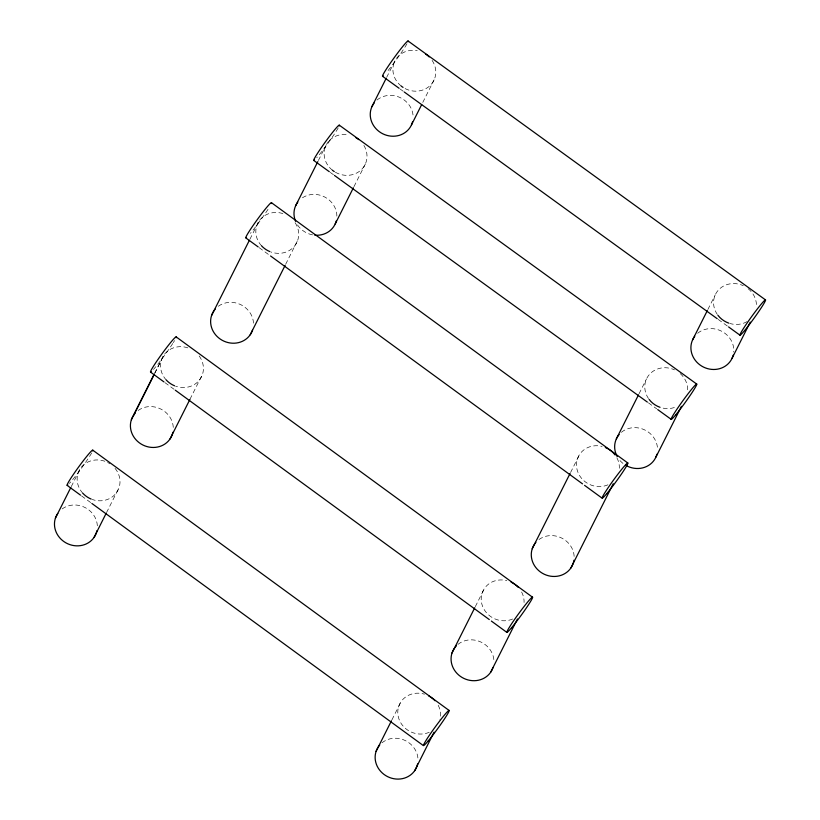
<?xml version="1.0" encoding="UTF-8"?>
<svg xmlns="http://www.w3.org/2000/svg" width="820" height="820" viewBox="0 0 820 820"><rect width="100%" height="100%" fill="white"/><g stroke="black" fill="none" stroke-linecap="round" stroke-linejoin="round"><path stroke-width="0.61" stroke-dasharray="4.1 3.07" d="M71.289 486.588L80.421 468.384M154.744 373.202L163.836 355.121A21.781 20.09 26.7 0 1 188.333 348.018M154.672 373.377L161.499 359.816M106.518 512.633L119.054 487.674M249.915 239.266L259.12 220.918A21.781 20.09 26.7 0 1 283.607 213.815M189.963 399.279L202.468 374.412M318.396 160.494L325.786 145.806M285.678 264.245L297.752 240.209M386.64 77.398L394.574 61.633A21.781 20.09 26.7 0 1 417.247 50.717M353.973 186.632L365.341 164.031M422.792 102.387L434.118 79.858M391.939 719.837L401.082 701.623M475.333 606.626L484.497 588.37M570.576 472.515L579.781 454.167M639.057 393.743L646.447 379.045M707.865 309.519L715.235 294.882M400.15 89.031L403.255 91.286M718.217 319.421L727.545 326.175M330.327 172.456L333.443 174.701M648.405 402.835L656.687 408.842M259.202 247.691L269.534 255.235M164.953 382.643L174.25 389.428M81.539 495.905L90.835 502.691M377.005 100.019A21.781 20.09 26.7 0 1 399.986 97.498A21.781 20.09 26.7 0 1 413.136 116.676M432.078 60.362A21.781 20.09 26.7 0 1 429.834 85.813A21.781 20.09 26.7 0 1 403.05 87.391M401.205 86.059A21.781 20.09 26.7 0 1 394.574 61.633M697.666 333.268A21.781 20.09 26.7 0 1 721.682 331.249A21.781 20.09 26.7 0 1 733.726 352.057M747.082 321.604A21.781 20.09 26.7 0 1 729.902 323.49M717.274 314.378A21.781 20.09 26.7 0 1 718.402 290.065A21.781 20.09 26.7 0 1 743.309 285.698M748.137 288.681A21.781 20.09 26.7 0 1 756.378 307.008M406.976 43.778A21.781 1.455 -54.1 0 1 387.132 71.688M218.335 306.26A21.781 20.09 26.7 0 1 241.531 305.06A21.781 20.09 26.7 0 1 253.493 324.894M295.087 222.671A21.781 20.09 26.7 0 1 294.452 246.164A21.781 20.09 26.7 0 1 270.918 252.006M261.518 245.795A21.781 20.09 26.7 0 1 259.12 220.918M538.996 539.509A21.781 20.09 26.7 0 1 562.192 538.309A21.781 20.09 26.7 0 1 574.154 558.133M607.917 484.825A21.781 20.09 26.7 0 1 576.696 467.789A21.781 20.09 26.7 0 1 602.095 446.408M616.896 457.816A21.781 20.09 26.7 0 1 619.356 468.271M268.017 209.325A21.781 1.496 -53.9 0 1 250.407 233.321M138.119 410.502A21.781 20.09 26.7 0 1 161.325 409.303A21.781 20.09 26.7 0 1 173.276 429.137M199.157 355.952A21.781 20.09 26.7 0 1 199.506 379.957A21.781 20.09 26.7 0 1 175.634 386.21M166.245 379.998A21.781 20.09 26.7 0 1 163.836 355.121M457.939 644.407A21.781 20.09 26.7 0 1 481.473 642.296A21.781 20.09 26.7 0 1 493.937 662.386M512.643 619.018A21.781 20.09 26.7 0 1 481.422 601.993A21.781 20.09 26.7 0 1 506.811 580.611M521.612 592.019A21.781 20.09 26.7 0 1 524.072 602.464M174.568 340.566A21.781 1.496 -53.9 0 1 173.297 342.647M172.733 343.529A21.781 1.496 -53.9 0 1 153.524 369.379M62.187 508.902A21.781 20.09 26.7 0 1 85.382 507.703A21.781 20.09 26.7 0 1 97.344 527.526M115.046 468.333A21.781 20.09 26.7 0 1 116.409 492.789A21.781 20.09 26.7 0 1 92.219 499.472M82.83 493.261A21.781 20.09 26.7 0 1 82.072 466.324A21.781 20.09 26.7 0 1 110.003 463.823M382.007 742.797A21.781 20.09 26.7 0 1 405.541 740.685A21.781 20.09 26.7 0 1 418.005 760.775M429.229 732.28A21.781 20.09 26.7 0 1 397.925 714.712A21.781 20.09 26.7 0 1 424.504 694.171M438.198 705.282A21.781 20.09 26.7 0 1 440.012 719.919M91.666 452.937A21.781 1.496 -53.9 0 1 69.423 483.4M312.533 234.858A21.781 20.09 26.7 0 1 296.532 223.306M302.457 197.784A21.781 20.09 26.7 0 1 325.263 197.302A21.781 20.09 26.7 0 1 336.866 216.777M363.906 145.468A21.781 20.09 26.7 0 1 360.656 170.334A21.781 20.09 26.7 0 1 334.273 171.564M332.428 170.232A21.781 20.09 26.7 0 1 328.605 141.378M329.312 140.599A21.781 20.09 26.7 0 1 348.459 134.88M622.954 463.392A21.781 20.09 26.7 0 1 619.018 459.364M621.406 432.304A21.781 20.09 26.7 0 1 644.387 429.772A21.781 20.09 26.7 0 1 657.537 448.95M674.337 407.54A21.781 20.09 26.7 0 1 661.125 407.663M648.497 398.551A21.781 20.09 26.7 0 1 649.614 374.227A21.781 20.09 26.7 0 1 674.522 369.861M680.221 373.571A21.781 20.09 26.7 0 1 687.601 391.181M338.188 127.94A21.781 1.455 -54.1 0 1 316.756 157.727"/><path stroke-width="1.23" d="M55.422 518.117L70.797 487.521M133.701 415.033L154.17 374.34M131.364 419.727L154.109 374.504M94.054 537.418L106.026 513.576M211.58 315.485L249.393 240.26M169.996 439.018L189.891 399.453M295.651 205.717L317.832 161.632M250.213 334.775L285.114 265.383M371.911 106.682L386.077 78.525M335.206 223.942L353.399 187.77M411.466 124.906L421.664 104.632M376.083 751.366L391.458 720.77M452.025 652.976L474.759 607.753M414.715 770.656L434.046 732.178M532.241 548.723L570.054 473.509M490.657 672.267L517.44 618.967M616.312 438.956L638.493 394.871M570.874 568.024L613.257 483.697M692.572 339.931L707.301 310.647M655.867 457.191L681.451 406.32M732.127 358.155L750.249 322.116M408.083 41L765.521 299.905M382.54 76.28L399.114 88.283M404.291 92.035L717.182 318.672M728.58 326.924L739.978 335.185M339.295 125.173L696.733 384.078M313.752 160.443L329.291 171.698M334.478 175.449L647.359 402.087M657.722 409.59L671.191 419.348M271.461 202.704L627.823 463.013M245.774 237.882L258.177 246.933M270.569 255.983L582.507 483.851M584.578 485.358L602.136 498.181M176.187 336.907L532.539 597.216M150.501 372.075L163.928 381.884M175.285 390.187L489.294 619.561M491.364 621.068L506.852 632.384M92.773 450.17L449.124 710.468M67.086 485.337L80.514 495.147M91.871 503.449L423.438 745.646M412.521 121.934A21.781 20.09 26.7 0 1 382.878 133.845A21.781 20.09 26.7 0 1 374.074 103.074M403.05 87.391A21.781 20.09 26.7 0 1 401.205 86.059M425.641 54.099A21.781 20.09 26.7 0 1 429.178 56.928M733.182 355.173A21.781 20.09 26.7 0 1 703.529 367.093A21.781 20.09 26.7 0 1 694.735 336.313M728.816 323.141A21.781 20.09 26.7 0 1 717.93 315.28M383.278 75.891A21.781 1.455 -54.1 0 1 394.102 57.82A21.781 1.455 -54.1 0 1 407.96 41.81M252.55 330.081A21.781 20.09 26.7 0 1 222.087 340.228A21.781 20.09 26.7 0 1 215.209 309.13M269.862 251.596A21.781 20.09 26.7 0 1 261.518 245.795M573.949 560.245A21.781 20.09 26.7 0 1 544.275 574.256A21.781 20.09 26.7 0 1 535.87 542.368M605.324 447.474A21.781 20.09 26.7 0 1 615.102 454.997M246.533 237.492A21.781 1.496 -53.9 0 1 257.388 219.452A21.781 1.496 -53.9 0 1 271.348 203.524M172.887 432.294A21.781 20.09 26.7 0 1 142.885 445.004A21.781 20.09 26.7 0 1 134.992 413.372M174.578 385.8A21.781 20.09 26.7 0 1 166.245 379.998M492.994 667.572A21.781 20.09 26.7 0 1 462.039 677.433A21.781 20.09 26.7 0 1 456.381 645.832M511.096 582.128A21.781 20.09 26.7 0 1 518.383 587.468M151.249 371.696A21.781 1.496 -53.9 0 1 162.104 353.645A21.781 1.496 -53.9 0 1 176.064 337.717M96.944 530.683A21.781 20.09 26.7 0 1 67.978 543.885A21.781 20.09 26.7 0 1 57.769 513.422M91.163 499.062A21.781 20.09 26.7 0 1 82.83 493.261M417.606 763.932A21.781 20.09 26.7 0 1 387.604 776.642A21.781 20.09 26.7 0 1 379.721 745.011M428.706 695.903A21.781 20.09 26.7 0 1 434.969 700.731M67.835 484.958A21.781 1.496 -53.9 0 1 78.689 466.908A21.781 1.496 -53.9 0 1 92.65 450.979M336.261 220.959A21.781 20.09 26.7 0 1 314.767 235.176M295.579 221.318A21.781 20.09 26.7 0 1 297.814 202.099M334.273 171.564A21.781 20.09 26.7 0 1 332.428 170.232M355.88 137.668A21.781 20.09 26.7 0 1 358.699 139.595M656.922 454.208A21.781 20.09 26.7 0 1 625.773 465.319M617.193 456.555A21.781 20.09 26.7 0 1 619.141 434.538M660.038 407.314A21.781 20.09 26.7 0 1 649.153 399.453M314.501 160.054A21.781 1.455 -54.1 0 1 325.325 141.983A21.781 1.455 -54.1 0 1 339.172 125.983M744.57 330.593A21.781 1.455 -54.1 0 0 765.398 300.714A21.781 1.455 -54.1 0 0 748.281 321.317A21.781 1.455 -54.1 0 0 744.57 330.593M606.769 493.63A21.781 1.496 -53.9 0 0 627.7 463.823A21.781 1.496 -53.9 0 0 610.47 484.333A21.781 1.496 -53.9 0 0 606.769 493.63M511.485 627.833A21.781 1.496 -53.9 0 0 532.426 598.026A21.781 1.496 -53.9 0 0 515.185 618.536A21.781 1.496 -53.9 0 0 511.485 627.833M428.071 741.085A21.781 1.496 -53.9 0 0 449.011 711.288A21.781 1.496 -53.9 0 0 431.771 731.799A21.781 1.496 -53.9 0 0 428.071 741.085M675.782 414.766A21.781 1.455 -54.1 0 0 696.61 384.887A21.781 1.455 -54.1 0 0 679.493 405.48A21.781 1.455 -54.1 0 0 675.782 414.766"/></g></svg>
